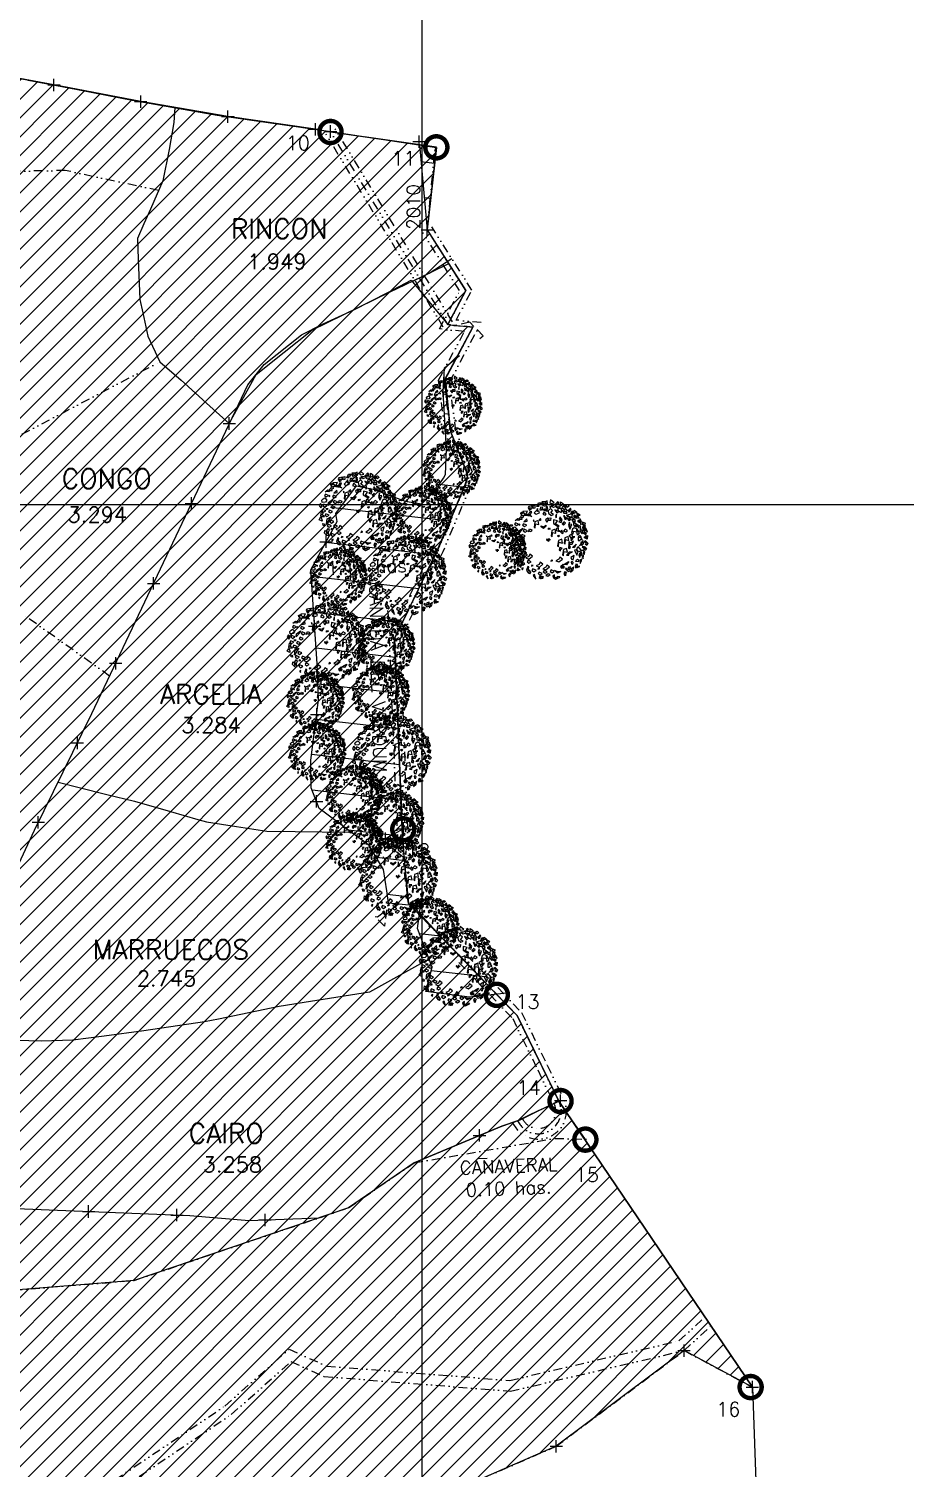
# Model space of a CAD drawing. Extents: x 0 to 28539, y 0 to 9112.
# Drawn here: x 24473 to 24969, y 6131 to 6945 of the extents above; entities that cross this region are included whole.
import ezdxf
from ezdxf.enums import TextEntityAlignment as Align

# ---------------------------------------------------------------- set-up
doc = ezdxf.new("R2010")
doc.units = 0
doc.header["$LTSCALE"] = 10
doc.header["$MEASUREMENT"] = 0
doc.header["$PDMODE"] = 2
doc.header["$PDSIZE"] = 3.5
for name, pattern in [('BORDER', [1.75, 0.5, -0.25, 0.5, -0.25, 0, -0.25]), ('DASHDOT', [1, 0.5, -0.25, 0, -0.25]), ('DASHED', [0.75, 0.5, -0.25]), ('DIVIDE', [1.25, 0.5, -0.25, 0, -0.25, 0, -0.25])]:
    doc.linetypes.add(name, pattern=pattern)
doc.layers.get('0').update_dxf_attribs({"linetype": 'CONTINUOUS'})
for name, color, linetype in [('ARBOL4', 76, 'CONTINUOUS'), ('AREA', 2, 'CONTINUOUS'), ('BRECHA', 2, 'BORDER'), ('CANO', 5, 'DIVIDE'), ('CERCO', 2, 'CONTINUOUS'), ('COORD', 8, 'CONTINUOUS'), ('COORDENADAS', 1, 'CONTINUOUS'), ('DIV-', 5, 'CONTINUOUS'), ('HOJA', 8, 'CONTINUOUS'), ('MOJON', 2, 'CONTINUOUS'), ('MONTE', 2, 'DASHED'), ('PL', 3, 'CONTINUOUS'), ('PUA', 1, 'CONTINUOUS'), ('R', 1, 'CONTINUOUS'), ('r-100', 6, 'CONTINUOUS'), ('R-100B', 6, 'CONTINUOUS'), ('R60', 2, 'CONTINUOUS'), ('RASTROJO', 2, 'DASHDOT')]:
    doc.layers.add(name, color=color, linetype=linetype)
doc.styles.add('ATTR', font='romans.shx', dxfattribs={"width": 0.8, "height": 0.7})
doc.styles.add('SIMPLEX', font='simplex', dxfattribs={"height": 8})

# ---------------------------------------------------------------- blocks, each defined once
blk = doc.blocks.new('DEC1')
for points in [[(-38.104163, 42.886048), (-35.982343, 39.207198), (-33.437553, 39.947208), (-31.223573, 43.364378)], [(-31.801213, 37.372358), (-27.415503, 38.148518), (-25.333863, 42.636518), (-27.944843, 42.431948), (-29.220293, 39.953298)], [(-27.902623, 48.490098), (-28.642653, 45.945318), (-26.266303, 45.915268), (-25.694743, 47.690008)], [(-22.482173, 47.292998), (-22.915303, 48.664658), (-25.556323, 50.836408), (-20.701343, 52.081818), (-20.707443, 47.864548)], [(-17.061733, 46.095918), (-21.688173, 40.867878), (-18.577893, 39.165388), (-13.789101, 40.946228), (-14.889992, 43.454908), (-16.965533, 43.184148)], [(-17.825703, 50.144688), (-15.340965, 55.637398), (-11.893769, 55.475018), (-12.802246, 52.160138), (-14.540878, 53.429518), (-15.347061, 51.420148), (-14.679306, 50.283108)], [(-12.70607, 49.248398), (-13.313744, 45.632738), (-10.937401, 45.602688), (-9.258873, 49.086028)], [(-10.286347, 57.002498), (-6.636353, 53.173978), (-4.977264, 55.300948), (-2.322731, 54.024758), (-2.654549, 58.704078), (-5.640907, 57.002498)], [(-7.299988, 42.539188), (-9.290886, 39.136068), (-5.640907, 37.859878), (-3.981812, 39.136068)], [(-2.654549, 51.047028), (-4.645447, 48.494678), (-3.318176, 45.091538), (-1.990913, 46.793108)], [(2.322716, 47.218508), (-1.327278, 43.815368), (-0.66365, 40.412228), (3.318161, 37.009098), (6.636337, 38.710668), (2.654526, 40.837618), (5.309077, 44.666158)], [(2.096443, 60.253408), (0.995445, 56.151728), (3.318161, 54.875548), (7.299967, 55.726328)], [(2.654526, 51.897798), (6.304517, 49.345458), (10.949967, 51.047028), (8.959067, 52.748598), (6.304517, 51.897798)], [(13.272677, 57.002498), (10.949967, 55.726328), (12.609047, 54.024758), (14.268137, 54.875548)], [(19.245397, 47.643888), (12.277227, 47.218508), (13.272677, 43.815368), (17.918117, 41.688418), (18.913577, 44.240768), (17.254487, 45.516938)], [(16.259037, 52.323198), (16.922667, 53.599378), (16.590857, 57.002498), (20.904477, 54.450148), (17.918117, 51.472418)], [(21.568117, 51.047028), (27.209017, 53.173978), (29.531737, 50.621628), (26.545377, 48.920058), (26.213557, 51.047028), (24.222657, 50.196248), (23.890837, 48.920058)], [(24.554477, 46.793108), (21.568117, 44.666158), (23.227197, 42.964588), (26.877177, 44.240768)], [(25.549927, 37.859878), (32.186277, 39.561448), (34.177167, 43.389968), (33.181717, 35.307528), (29.199917, 34.882128)], [(31.522627, 48.069288), (29.863537, 46.367708), (28.536287, 43.389968), (32.186277, 45.516938)], [(36.831707, 44.240768), (35.836257, 42.539188), (37.163527, 41.263018), (40.481707, 41.688418)], [(-44.561383, 31.831348), (-39.273253, 31.705098), (-39.604093, 34.382268), (-36.824663, 35.356908), (-40.368063, 38.431048), (-41.276543, 35.116178)], [(-42.472623, 24.672728), (-44.131713, 23.396548), (-42.804433, 22.971158)], [(-32.518103, 32.329788), (-36.831723, 28.075868), (-31.854473, 28.926648)], [(-22.563583, 30.628218), (-22.563583, 28.501248), (-21.568133, 29.352038)], [(-12.277245, 32.755178), (-14.599968, 30.628218), (-13.604515, 29.777438), (-11.2818, 30.628218)], [(-5.640907, 20.844198), (-7.963623, 18.291858), (-11.2818, 20.418808), (-11.2818, 22.120378), (-7.963623, 20.844198), (-4.313629, 22.971158)], [(-1.990913, 33.180578), (-4.977264, 30.628218), (-3.318176, 27.225088), (-0.99546, 30.202838)], [(6.636337, 30.628218), (6.304517, 25.523518), (13.272677, 21.269598), (14.931767, 22.120378), (9.290877, 25.098128), (12.277227, 29.352038)], [(10.949967, 39.136068), (9.622697, 36.158308), (10.618147, 33.605958), (10.949967, 36.158308)], [(15.927217, 35.307528), (16.922667, 29.777438), (14.268137, 28.075868), (17.918117, 26.799688), (19.245397, 31.479008)], [(21.568117, 28.075868), (20.240847, 25.098128), (22.231747, 24.247348), (23.890837, 25.948898)], [(23.890837, 30.202838), (21.568117, 37.009098), (25.218107, 32.329788)], [(29.531737, 34.031358), (28.536287, 31.053608), (36.499887, 31.479008), (33.181717, 34.456738)], [(29.863537, 27.650488), (28.536287, 22.971158), (30.527177, 17.441068), (32.186277, 20.418808), (29.863537, 22.120378)], [(35.504437, 27.650488), (36.168077, 22.120378), (39.154437, 21.694998), (40.813507, 23.821948)], [(37.495347, 38.285278), (35.836257, 35.732928), (38.158977, 34.031358), (41.477157, 34.031358), (38.158977, 35.307528)], [(40.813507, 40.412228), (40.481707, 39.136068), (42.804427, 37.434478), (45.458957, 37.859878)], [(44.795317, 26.374298), (42.804427, 28.075868), (42.472607, 29.777438), (43.799877, 31.053608), (46.454417, 29.352038)], [(46.454417, 20.844198), (44.463497, 22.120378), (42.472607, 21.269598), (42.804427, 19.568028), (45.458957, 19.142638)], [(49.772577, 26.799688), (48.445307, 25.098128), (50.436227, 23.396548), (53.754397, 25.523518)], [(-52.427143, -0.850769), (-55.081683, 0.4254), (-56.077133, -5.104706), (-55.081683, -6.380875), (-50.436243, -6.380875), (-51.099873, -5.104706), (-53.754413, -4.253914)], [(-52.427143, 19.568028), (-50.104423, 20.844198), (-46.786243, 17.441068), (-49.108973, 14.888718), (-53.754413, 14.463338), (-54.418043, 17.441068)], [(-48.445333, 5.530108), (-46.786243, 3.828518), (-44.795343, 5.104708)], [(-45.127153, 9.784018), (-44.463523, 14.463338), (-38.490813, 18.717258), (-39.818083, 15.739508)], [(-30.195383, 13.187148), (-28.536293, 17.866458), (-25.218123, 16.164898), (-26.213573, 13.187148), (-27.872663, 14.463338)], [(-0.66365, 1.276169), (-2.322731, 0.4254), (-1.327278, -0.425384), (0, 0)], [(-0.66365, 18.717258), (0.663628, 19.142638), (1.659081, 17.441068), (-0.66365, 16.590288)], [(18.581767, 15.739508), (16.922667, 13.187148), (19.245397, 11.060198), (21.236297, 11.910978), (19.577217, 13.612548)], [(29.531737, 7.231658), (31.854457, 4.679318), (32.186277, 0), (35.504437, 3.403137), (33.513537, 9.784018)], [(40.481707, 17.015668), (43.799877, 11.910978), (41.477157, 8.507848), (41.145337, 11.910978)], [(46.454417, 6.380878), (46.122607, 4.679318), (43.468057, 5.104708), (43.799877, 7.657058)], [(49.440767, 0.4254), (49.772577, -4.679306), (43.799877, -7.231651), (47.449857, -3.828529)], [(48.777127, 16.164898), (48.445307, 12.761768), (50.768037, 11.060198), (52.095307, 13.187148)], [(51.099847, 20.418808), (52.095307, 16.590288), (56.077117, 13.187148), (54.418027, 17.866458)], [(52.095307, 5.955488), (54.086217, 3.403137), (55.745307, 4.679318), (54.418027, 8.082458)], [(-50.768053, -17.015672), (-50.436243, -19.993412), (-52.427143, -19.568022), (-52.758963, -16.590282)], [(-47.449883, -17.015672), (-46.454433, -9.784004), (-41.145353, -6.806266), (-44.131713, -11.06018)], [(30.195357, -3.828529), (28.536287, -5.53009), (29.863537, -6.806266)], [(47.118057, -15.739494), (45.127137, -17.866462), (46.122607, -22.120372), (48.445307, -19.568022)], [(50.436227, -9.784004), (51.099847, -13.187141), (53.754397, -13.187141), (55.413487, -10.634796), (53.090757, -11.06018)], [(-45.458983, -31.478992), (-46.786243, -26.799672), (-44.463523, -23.396552), (-43.468073, -26.374292), (-44.463523, -28.075852)], [(20.572657, -34.456732), (16.922667, -37.859872), (18.249947, -39.986832), (21.236297, -38.285262)], [(24.554477, -39.561442), (23.890837, -40.837612), (27.872647, -44.666142), (34.508987, -42.539172), (32.186277, -40.412222), (27.872647, -41.688402)], [(38.158977, -36.583692), (38.822617, -39.136042), (45.127137, -37.434482)], [(48.113497, -26.799672), (45.127137, -28.501252), (45.458957, -32.755162), (47.118057, -30.202822)], [(-28.204473, -43.389972), (-32.518103, -44.240752), (-30.195383, -47.218492), (-26.545393, -46.367702)], [(-11.2818, -55.300932), (-13.936333, -51.472412), (-10.286347, -51.472412), (-7.963623, -52.323192)], [(9.622697, -56.151712), (6.304517, -54.024762), (8.295417, -52.748592), (8.959067, -53.173982), (12.277227, -53.173982), (12.277227, -51.472412), (15.595407, -51.897802), (14.268137, -54.024762)], [(22.563567, -50.621622), (25.218107, -49.770842), (22.563567, -48.069272)]]:
    blk.add_lwpolyline(points, close=True)
at = {"style": 'ATTR', "width": 0.8, "flags": 1}
blk.add_attdef('ESTCODE', (0, 0), '', height=0.7, dxfattribs=at)
blk = doc.blocks.new('A$C3B855193')
for p, q in [((3.91, 4.03), (4.16, 4.03)), ((4.04, 3.91), (4.04, 4.16))]:
    blk.add_line(p, q)
for points in [[(2.34, 7.24), (2.35, 7.44), (1.97, 7.36), (1.92, 7.26), (2.05, 6.96), (2.11, 7.04), (2.09, 7.23)], [(3.64, 7.8), (3.79, 7.69), (3.66, 7.38), (3.44, 7.46), (3.28, 7.74), (3.45, 7.87)], [(4.24, 7.3), (4.11, 7.38), (4.12, 7.28)], [(4.64, 7.63), (4.78, 7.29), (4.94, 7.39), (5.08, 7.24), (5.17, 7.55), (4.94, 7.51)], [(5.52, 7.52), (5.34, 7.29), (5.46, 7.15), (5.74, 7.1)], [(0.58, 5.96), (0.85, 6.17), (1.13, 6.12), (0.96, 5.97), (0.83, 5.99)], [(1.36, 6.69), (1.18, 6.59), (1.15, 6.73), (1.33, 6.83)], [(1.45, 6.48), (1.94, 6.62), (2.27, 6.36), (1.92, 6.43)], [(2.93, 5.95), (2.59, 5.83), (2.51, 5.27), (2.61, 5.19), (2.65, 5.63), (3, 5.56)], [(2.86, 7.16), (2.8, 7.01), (2.93, 6.92)], [(3.22, 7.07), (3.54, 7.15), (3.97, 6.89), (3.75, 6.89)], [(3.85, 6.21), (4.19, 6.23), (4.17, 5.97), (3.95, 5.96), (3.99, 6.1)], [(5, 6.88), (4.61, 7.04), (4.8, 6.74)], [(5.16, 6.2), (5.03, 6.14), (5.11, 6.1)], [(5.34, 6.97), (5.51, 6.71), (5.85, 6.7), (5.77, 6.87), (5.58, 6.88)], [(6.3, 6.27), (5.84, 6.42), (5.82, 6.18), (6.06, 5.92), (6.19, 6.06), (6.12, 6.19)], [(6.16, 7.03), (5.97, 7.01), (6.04, 6.85), (6.17, 6.87)], [(6.23, 6.65), (6.3, 6.72), (6.37, 6.94), (6.58, 6.67), (6.31, 6.55)], [(6.62, 6.08), (6.37, 6.02), (6.44, 5.87), (6.7, 5.86)], [(6.54, 6.43), (6.95, 6.42), (7.04, 6.2), (6.8, 6.17), (6.84, 6.31), (6.69, 6.31), (6.63, 6.24)], [(7.18, 6.14), (7.04, 5.8), (7.22, 5.75), (7.21, 5.55), (7.5, 5.7), (7.31, 5.84)], [(0.3, 4.54), (0.13, 4.79), (0, 4.56), (0.15, 4.35)], [(0.77, 4.57), (0.46, 4.71), (0.36, 4.56), (0.55, 4.42)], [(0.93, 5.59), (0.62, 5.73), (0.52, 5.58), (0.71, 5.44)], [(1.62, 4.4), (1.31, 4.54), (1.21, 4.4), (1.4, 4.26)], [(1.76, 5.49), (1.44, 5.63), (1.35, 5.48), (1.54, 5.34)], [(1.83, 4.93), (1.51, 5.07), (1.41, 4.93), (1.6, 4.78)], [(4.65, 5.08), (4.31, 4.96), (4.23, 4.4), (4.33, 4.32), (4.37, 4.76), (4.72, 4.68)], [(5, 4.86), (4.78, 4.93), (4.82, 5.2), (4.93, 5.25), (4.94, 5), (5.18, 4.83)], [(5.01, 4.48), (5.07, 4.41), (4.99, 4.3), (4.87, 4.42)], [(5.58, 5.6), (5.38, 5.69), (5.36, 5.61), (5.47, 5.48)], [(5.89, 4.96), (5.65, 5.08), (5.47, 4.88), (5.73, 4.82)], [(6.34, 5.55), (6.07, 5.59), (6.09, 5.32), (6.21, 5.25)], [(6.9, 5.07), (6.58, 5.21), (6.39, 5.07), (6.28, 4.73), (6.48, 4.56), (6.5, 4.87), (6.82, 4.81)], [(7.01, 5.49), (6.79, 5.55), (6.61, 5.37), (6.76, 5.33)], [(7.39, 4), (7.17, 4.44), (6.98, 4.28), (6.98, 3.92), (7.17, 3.93), (7.2, 4.07)], [(7.21, 5.18), (7.15, 4.87), (7.38, 4.62), (7.43, 4.8), (7.31, 4.94)], [(7.72, 5.44), (7.43, 5.4), (7.42, 5.21), (7.58, 4.98)], [(7.61, 4.32), (7.71, 4.31), (7.91, 4.43), (7.87, 4.08), (7.6, 4.19)], [(7.82, 4.64), (7.68, 4.75), (7.62, 4.6), (7.72, 4.52)], [(0, 3.13), (0.17, 3.41), (0.27, 3.17), (0.28, 3)], [(0.67, 4.04), (0.35, 4.18), (0.25, 4.03), (0.44, 3.89)], [(1, 3.6), (0.68, 3.73), (0.58, 3.59), (0.77, 3.45)], [(1.35, 3.97), (1.04, 4.11), (0.94, 3.97), (1.13, 3.83)], [(1.48, 2.94), (1.16, 3.08), (1.06, 2.93), (1.25, 2.79)], [(3.89, 4), (3.8, 4.09), (3.77, 4), (3.83, 3.93)], [(5.3, 4.07), (4.97, 3.95), (4.89, 3.39), (4.99, 3.31), (5.02, 3.75), (5.38, 3.67)], [(5.34, 3.17), (5.13, 3.21), (5.06, 3), (5.17, 2.9), (5.23, 3.05)], [(5.8, 3.14), (5.47, 3.03), (5.39, 2.47), (5.49, 2.38), (5.52, 2.82), (5.88, 2.75)], [(5.96, 4.34), (5.63, 4.22), (5.55, 3.66), (5.65, 3.58), (5.68, 4.02), (6.04, 3.95)], [(6.21, 3.32), (5.98, 3.32), (5.98, 3.17), (6.14, 3.11)], [(6.51, 3.88), (6.19, 3.66), (6.01, 3.79), (6.03, 3.52), (6.36, 3.56)], [(6.62, 4.3), (6.4, 4.3), (6.26, 4.17), (6.43, 4.22)], [(6.41, 3.23), (6.78, 3.56), (6.58, 3.2)], [(6.81, 2.98), (6.59, 2.96), (6.83, 2.46), (6.93, 2.76)], [(6.94, 3.33), (7.23, 2.96), (7.53, 2.94), (6.99, 2.78), (6.85, 3.02)], [(7.48, 3.64), (7.26, 3.77), (7.2, 3.62), (7.38, 3.42)], [(7.75, 3.23), (7.6, 3.29), (7.37, 3.3), (7.61, 3.12)], [(7.67, 3.95), (7.96, 3.65), (7.86, 3.43), (7.67, 3.57), (7.8, 3.65), (7.69, 3.76), (7.6, 3.74)], [(0.52, 1.78), (0.56, 2.05), (0.7, 1.96), (0.69, 1.9), (0.78, 1.69), (0.89, 1.74), (0.95, 1.51), (0.78, 1.54)], [(1.23, 2.53), (0.91, 2.67), (0.81, 2.53), (1, 2.39)], [(1.58, 1.6), (1.26, 1.74), (1.17, 1.6), (1.36, 1.45)], [(1.38, 2.19), (1.23, 2.25), (1.18, 2.13)], [(1.85, 2.48), (1.53, 2.62), (1.43, 2.48), (1.62, 2.34)], [(2.07, 2.54), (1.97, 2.32), (1.68, 2.17), (1.99, 2.05), (2.34, 2.35)], [(2.21, 1.79), (1.9, 1.93), (1.8, 1.79), (1.99, 1.64)], [(3.12, 1.73), (3.02, 1.51), (2.73, 1.36), (3.04, 1.24), (3.39, 1.55)], [(4.41, 1.9), (4.26, 1.96), (4.21, 1.84)], [(5.1, 2.24), (5, 2.03), (4.71, 1.88), (5.02, 1.76), (5.37, 2.06)], [(6.02, 1.81), (5.79, 1.46), (5.51, 1.52), (5.71, 1.63)], [(6.41, 2.78), (6.07, 2.74), (5.78, 2.46), (6.01, 2.44), (6.06, 2.63)], [(6.56, 2.42), (6.23, 2.23), (6.28, 2.03), (6.46, 1.98)], [(6.43, 1.54), (6.46, 1.7), (6.35, 1.8), (6.25, 1.74), (6.29, 1.56)], [(6.9, 1.49), (6.75, 1.53), (6.7, 1.35), (6.93, 1.2)], [(6.74, 1.8), (6.79, 1.97), (6.89, 2.04), (7.01, 1.99), (6.97, 1.77)], [(7.29, 2.59), (7.09, 2.62), (7.04, 2.43), (7.13, 2.22), (7.12, 2.46)], [(7.52, 2.43), (7.43, 2.42), (7.38, 2.22), (7.48, 2.07)], [(7.65, 2.79), (7.52, 2.81), (7.47, 2.69), (7.59, 2.49)], [(1.23, 1.11), (1.35, 0.96), (1.39, 1.18)], [(1.98, 1.28), (1.88, 1.29), (1.75, 0.93), (2.07, 0.57), (2.14, 0.77), (1.94, 1.01)], [(2.43, 1.39), (2.28, 1.44), (2.23, 1.32)], [(2.71, 0.92), (2.39, 1.06), (2.29, 0.91), (2.48, 0.77)], [(2.55, 0.5), (2.4, 0.38), (2.68, 0.03)], [(3.1, 1.09), (2.95, 1.15), (2.9, 1.03)], [(3.33, 0.59), (3.01, 0.73), (2.91, 0.58), (3.1, 0.44)], [(3.44, 0.13), (3.25, 0.27), (2.99, 0.14), (3.2, 0.1)], [(3.79, 1.44), (3.69, 1.22), (3.4, 1.07), (3.71, 0.95), (4.06, 1.26)], [(3.84, 0.76), (3.53, 0.9), (3.43, 0.76), (3.62, 0.62)], [(4.12, 0.5), (3.93, 0.56), (3.68, 0.39), (3.91, 0.31)], [(4.55, 0.82), (4.24, 0.95), (4.14, 0.81), (4.33, 0.67)], [(4.59, 0.45), (4.39, 0.31), (4.46, 0.14), (4.67, 0.11), (4.58, 0.24)], [(5.21, 0.79), (4.89, 0.63), (4.57, 0.94), (4.88, 0.8)], [(5.51, 1.14), (5.39, 1.12), (5.34, 1.3), (5.52, 1.35)], [(5.63, 0.77), (5.53, 0.58), (5.65, 0.5), (5.83, 0.68)], [(6.19, 1.26), (5.97, 1.19), (5.92, 1), (6.1, 0.97)], [(6.53, 1.23), (6.31, 1.06), (6.2, 0.72), (6.46, 0.95)]]:
    blk.add_lwpolyline(points, close=True)
at = {"xscale": 0.06928556762807148, "yscale": 0.06928556762807148, "zscale": 0.06928556762807148}
blk.add_blockref('DEC1', (4.02, 3.89), dxfattribs=at)

msp = doc.modelspace()

# ---------------------------------------------------------------- hatches: boundary and pattern name
at = {"layer": 'COORDENADAS', "true_color": 0xe60000}
h = msp.add_hatch(dxfattribs=at)
h.set_pattern_fill('LINE', color=1, scale=60, angle=45)
h.set_pattern_definition([(45, (4432.5205, 9e-13), (-5.3033009, 5.3033009), [])])
h.paths.add_polyline_path([(23082.714, 6531.279), (23082.517, 6531.478), (23321.603, 6761.996), (23538.902, 7063.063), (23646.071, 7237.819), (23741.136, 7393.853), (23829.56, 7538.989), (23938.814, 7718.312), (23969.43, 7766.817), (24140.919, 8042.891), (24178.698, 8048.731), (24189.838, 8044.085), (24203.977, 8020.356), (24209.128, 8003.794), (24215.24, 7990.137), (24225.033, 7981.418), (24228.981, 7979.206), (24231.826, 7978.275), (24269.187, 7949.657), (24293.866, 7930.753), (24263.417, 7900.027), (24207.04, 7661.556), (24195.537, 7556.013), (24195.508, 7555.727), (24155.663, 7559.685), (24165.325, 7375.548), (24169.18, 7320.778), (24174.304, 7256.827), (24180.471, 7238.92), (24177.684, 7232.516), (24178.889, 7227.554), (24192.868, 7117.528), (24200.035, 7065.937), (24210.321, 7003.164), (24216.311, 6966.138), (24266.921, 6953.947), (24271.413, 6952.824), (24276.509, 6952.447), (24472.964, 6915.747), (24512.129, 6908.254), (24549.174, 6901.391), (24555.914, 6900.162), (24585.957, 6895.079), (24644.045, 6886.665), (24703.855, 6877.711), (24698.709, 6831.162), (24720.504, 6796.818), (24710.357, 6777.569), (24724.482, 6776.082), (24708.206, 6745.58), (24711.971, 6716.636), (24721.452, 6692.891), (24721.215, 6690.371), (24720.353, 6687.342), (24706.47, 6654.382), (24680.187, 6599.963), (24684.927, 6482.974), (24688.02, 6450.188), (24749.535, 6386.906), (24773.168, 6338.367), (24764.769, 6334.465), (24761.469, 6332.933), (24749.834, 6327.36), (24740.889, 6324.348), (24691.262, 6303.589), (24654.164, 6278.145), (24533.057, 6237.084), (24404.181, 6226.791), (24352.306, 6223.506), (24311.359, 6218.426), (24233.948, 6177.31), (24166.288, 6142.623), (24143.61, 6141.075), (24060.468, 6145.349), (24026.299, 6152.13), (23979.053, 6145.476), (23932.157, 6142.983), (23913.317, 6146.831), (23876.508, 6132.855), (23880.595, 6158.356), (23872.418, 6188.459), (23854.375, 6207.066), (23766.5, 6222.461), (23750.444, 6235.273), (23722.209, 6247.539), (23531.789, 6145.089), (23501.013, 6208.979), (23512.005, 6264.907), (23509.512, 6280.25), (23500.965, 6312.995), (23465.289, 6328.243), (23433.732, 6337.384), (23322.802, 6341.458), (23297.724, 6330.149), (23283.099, 6315.569), (23267.408, 6275.766), (23227.915, 6248.391), (23216.182, 6242.583), (23209.242, 6239.148), (23192.991, 6231.104), (23166.121, 6235.723), (23148.873, 6268.54), (23146.723, 6308.894), (23147.576, 6333.859), (23144.71, 6337.811), (23149.539, 6421.826), (23143.651, 6459.878), (23136.968, 6476.215), (23104.191, 6502.542), (23082.714, 6531.279), (23082.52, 6531.481)])
at = {"layer": 'COORDENADAS', "true_color": 0xff962e}
h = msp.add_hatch(dxfattribs=at)
h.set_pattern_fill('LINE', color=30, scale=60, angle=45)
h.set_pattern_definition([(45, (2299.249, 0), (-5.3033009, 5.3033009), [])])
h.paths.add_polyline_path([(23913.317, 6146.831), (23876.508, 6132.855), (23874.197, 6118.433), (23964.858, 6004.627), (24006.289, 6016.598), (24082.499, 6014.787), (24129, 6024.092), (24155.049, 6039.538), (24185.285, 6050.895), (24259.068, 6061.808), (24324.004, 6041.597), (24350.179, 6044.14), (24349.675, 6055.159), (24414.255, 6068.174), (24521.876, 6068.445), (24571.083, 6076.567), (24590.456, 6089.783), (24730.55, 6125.542), (24771.638, 6143.328), (24843.932, 6197.459), (24882.555, 6176.791), (24773.168, 6338.367), (24749.834, 6327.36), (24740.889, 6324.348), (24691.262, 6303.589), (24654.164, 6278.145), (24533.057, 6237.084), (24352.306, 6223.506), (24311.359, 6218.426), (24166.288, 6142.623), (24143.61, 6141.075), (24060.468, 6145.349), (24026.299, 6152.13), (23979.053, 6145.476), (23932.157, 6142.983)])

# ---------------------------------------------------------------- linework, layer by layer
at = {"layer": 'AREA'}
for p in [(24644.045, 6886.665), (24698.709, 6831.162), (24685.19, 6492.453), (24843.932, 6197.459), (24882.555, 6176.791), (24771.638, 6143.328)]:
    msp.add_point(p, dxfattribs=at)
at = {"layer": 'BRECHA', "color": 2}
msp.add_lwpolyline([(24730.401, 6771.17), (24722.744, 6778.876), (24713.747, 6776.788)], dxfattribs=at)
at = {"layer": 'BRECHA'}
msp.add_lwpolyline([(24713.747, 6776.788), (24710.357, 6777.569)], dxfattribs=at)
at = {"layer": 'CANO'}
for points in [[(24707.793, 6776.01), (24641.481, 6885.106)], [(24710.357, 6777.569), (24644.045, 6886.665)], [(24712.92, 6779.127), (24646.608, 6888.223)], [(24698.709, 6831.162), (24702.991, 6875.456), (24703.793, 6877.733)], [(24718.666, 6691.778), (24709.044, 6715.874), (24705.107, 6746.145), (24719.738, 6773.564), (24705.637, 6775.049), (24717.039, 6796.678), (24696.176, 6829.554)], [(24721.452, 6692.891), (24711.971, 6716.636), (24708.206, 6745.58), (24724.482, 6776.082), (24710.357, 6777.569), (24720.504, 6796.818), (24698.709, 6831.162)], [(24724.238, 6694.003), (24714.897, 6717.397), (24711.304, 6745.014), (24729.225, 6778.599), (24715.076, 6780.088), (24723.968, 6796.957), (24701.242, 6832.769)], [(24717.642, 6688.633), (24702.002, 6651.503), (24677.158, 6600.598), (24682.408, 6471.033)], [(24720.407, 6687.469), (24704.735, 6650.262), (24680.187, 6599.963), (24685.406, 6471.155)], [(24723.171, 6686.304), (24707.467, 6649.021), (24683.215, 6599.328), (24688.403, 6471.276)], [(24718.789, 6418.973), (24688.02, 6450.188), (24685.406, 6471.155)], [(24720.954, 6421.049), (24752.026, 6388.642), (24766.569, 6358.738), (24775.864, 6339.682)], [(24716.623, 6416.896), (24747.043, 6385.17), (24761.174, 6356.11), (24770.472, 6337.051)], [(24718.789, 6418.973), (24749.535, 6386.906), (24763.871, 6357.424), (24773.168, 6338.367)]]:
    msp.add_lwpolyline(points, dxfattribs=at)
at = {"layer": 'CANO', "color": 152, "true_color": 0x2a7dc6}
for points in [[(24546.782, 6853.38), (24494.011, 6864.617), (24431.394, 6863.618), (24389.099, 6845.117)], [(24447.031, 6703.674), (24547.479, 6756.475)], [(24519.123, 6578.823), (24471.518, 6612.625)], [(23923.135, 6133.903), (23979.021, 6142.643), (24034.149, 6148.514), (24079.281, 6135.666), (24162.173, 6141.697), (24198.654, 6134.988), (24223.177, 6133.788), (24263.959, 6115.882), (24350.83, 6061.5), (24411.789, 6073.785), (24442.328, 6096.013), (24502.05, 6114.522), (24522.326, 6124.459), (24584.258, 6166.075), (24620.565, 6198.275), (24641.838, 6188.692), (24745.368, 6180.569), (24841.037, 6202.931), (24855.719, 6216.43)], [(23924.509, 6128.057), (23979.802, 6136.705), (24033.628, 6142.437), (24078.66, 6129.617), (24161.844, 6135.67), (24197.963, 6129.027), (24221.781, 6127.862), (24261.152, 6110.575), (24349.675, 6055.159), (24414.255, 6068.174), (24445.049, 6090.588), (24504.268, 6108.941), (24525.328, 6119.262), (24587.931, 6161.329), (24621.639, 6191.224), (24640.33, 6182.804), (24745.826, 6174.527), (24843.932, 6197.459), (24859.114, 6211.416)]]:
    msp.add_lwpolyline(points, dxfattribs=at)
at = {"layer": 'CANO'}
for radius in [15.9, 12.9, 9.9]:
    msp.add_arc((24761.469, 6332.933), radius, 205.594759, 24.913332, dxfattribs=at)
at = {"layer": 'CERCO'}
for p, q in [((24751.254, 6327.838), (24761.469, 6332.933)), ((24761.469, 6332.933), (24773.987, 6338.747)), ((24691.262, 6303.589), (24740.889, 6324.348)), ((24740.889, 6324.348), (24751.254, 6327.838)), ((24882.555, 6176.791), (24885.253, 6105.833))]:
    msp.add_line(p, q, dxfattribs=at)
for points in [[(24216.408, 6966.017), (24271.413, 6952.824), (24276.509, 6952.447), (24284.633, 6950.504), (24305.56, 6946.408), (24346.433, 6939.038), (24445.792, 6920.774), (24479.672, 6914.507), (24531.945, 6904.366), (24579.884, 6895.959), (24644.279, 6886.631)], [(24662.988, 6883.921), (24703.886, 6877.996)], [(24694.286, 6879.097), (24698.709, 6831.162)], [(24700.94, 6807.122), (24710.918, 6811.991)], [(24690.235, 6801.899), (24694.348, 6803.906)], [(24224.769, 6377.539), (24250.104, 6395.905), (24268.63, 6399.902), (24324.043, 6412.052), (24330.471, 6413.584), (24361.245, 6418.608), (24406.292, 6424.726), (24438.74, 6434.922), (24453.8, 6443.048), (24476.629, 6491.752), (24509.061, 6557.596), (24597.195, 6743.522), (24606.569, 6754.855), (24627.7, 6771.639), (24639.946, 6777.847), (24657.123, 6785.917), (24676.471, 6795.682), (24689.572, 6802.702), (24710.357, 6777.569)], [(24728.501, 6769.606), (24730.401, 6771.17)], [(24745.483, 6399.654), (24722.586, 6397.175), (24697.831, 6400.441), (24701.548, 6414.181), (24693.237, 6436.003), (24695.478, 6453.052), (24690.449, 6449.067), (24676.782, 6450.373), (24675.835, 6457.458), (24674.029, 6469.426), (24665.896, 6482.944), (24637.685, 6503.888), (24632.989, 6515.646), (24632.876, 6531.158), (24637.269, 6565.368), (24636.461, 6585.707), (24632.874, 6638.887), (24647.761, 6666.222), (24647.022, 6670.679), (24658.696, 6686.341), (24668.15, 6684.473), (24686.215, 6677.762), (24695.474, 6676.118), (24705.923, 6687.605), (24707.903, 6690.618), (24708.949, 6692.7), (24709.532, 6707.018), (24707.623, 6739.342), (24708.438, 6753.092), (24716.948, 6760.096)], [(24685.223, 6492.393), (24673.208, 6485.853)], [(24882.555, 6176.791), (24773.168, 6338.367)], [(24278.299, 6238.988), (24328.489, 6237.489), (24342.425, 6253.61), (24389.01, 6265.769), (24388.007, 6276.109), (24400.718, 6280.337), (24564.464, 6273.81), (24598.029, 6270.912), (24637.675, 6272.554)]]:
    msp.add_lwpolyline(points, dxfattribs=at)
at = {"layer": 'COORD'}
for p, q in [((24695.703, 9011.951), (24695.703, 5554.586)), ((22908.88, 6675.738), (28539.086, 6675.738))]:
    msp.add_line(p, q, dxfattribs=at)
at = {"layer": 'DIV-'}
for points in [[(24555.914, 6900.162), (24555.35, 6891.681), (24552.793, 6876.566), (24549.139, 6858.817), (24542.164, 6842.728), (24538.51, 6834.434), (24534.856, 6826.141), (24535.181, 6814.418), (24536.185, 6791.639), (24537.837, 6784.098), (24540.736, 6770.862), (24547.479, 6756.475), (24559.629, 6746.058), (24575.806, 6731.383), (24586.789, 6721.571), (24601.882, 6749.188), (24617.852, 6761.965), (24633.401, 6774.405), (24677.751, 6796.101), (24699.821, 6806.648), (24712.605, 6814.863)], [(24489.984, 6518.866), (24501.895, 6515.868), (24517.55, 6511.919), (24533.205, 6507.971), (24553.538, 6502.183), (24569.077, 6497.758), (24573.87, 6496.394), (24590.913, 6493.775), (24607.955, 6491.157), (24624.063, 6490.981), (24654.382, 6490.474)], [(24700.06, 6418.896), (24666.015, 6400.006), (24632.656, 6394.753), (24614.969, 6391.968), (24597.807, 6388.351), (24580.645, 6384.734), (24572.826, 6383.327), (24538.49, 6378.312), (24516.113, 6375.298), (24498.391, 6372.908), (24480.571, 6372.334), (24459.186, 6373.023), (24448.494, 6373.367), (24439.102, 6372.727), (24429.71, 6372.088)]]:
    msp.add_lwpolyline(points, dxfattribs=at)
at = {"layer": 'HOJA'}
for points in [[(24472.964, 6915.747), (24512.129, 6908.254), (24549.174, 6901.391), (24555.914, 6900.162), (24585.957, 6895.079), (24644.045, 6886.665), (24703.855, 6877.711), (24698.709, 6831.162), (24720.504, 6796.818), (24710.357, 6777.569), (24724.482, 6776.082), (24708.206, 6745.58), (24711.971, 6716.636), (24721.452, 6692.891), (24721.215, 6690.371), (24720.353, 6687.342), (24706.47, 6654.382), (24680.187, 6599.963), (24684.927, 6482.974), (24688.02, 6450.188), (24749.535, 6386.906), (24773.168, 6338.367), (24764.769, 6334.465), (24761.469, 6332.933), (24749.834, 6327.36), (24740.889, 6324.348), (24691.262, 6303.589), (24654.164, 6278.145), (24533.057, 6237.084), (24404.181, 6226.791)], [(24472.964, 6915.747), (24512.129, 6908.254), (24549.174, 6901.391), (24555.914, 6900.162), (24585.957, 6895.079), (24644.045, 6886.665), (24703.855, 6877.711), (24698.709, 6831.162), (24720.504, 6796.818), (24710.357, 6777.569), (24724.482, 6776.082), (24708.206, 6745.58), (24711.971, 6716.636), (24721.452, 6692.891), (24721.215, 6690.371), (24720.353, 6687.342), (24706.47, 6654.382), (24680.187, 6599.963), (24684.927, 6482.974), (24688.02, 6450.188), (24749.535, 6386.906), (24773.168, 6338.367), (24882.555, 6176.791), (24843.932, 6197.459), (24771.638, 6143.328), (24730.55, 6125.542)]]:
    msp.add_lwpolyline(points, dxfattribs=at)
at = {"layer": 'MOJON', "const_width": 2.5}
for points in [[(24644.013, 6880.129, 1), (24644.013, 6892.629, 1)], [(24703.855, 6871.461, 1), (24703.855, 6883.961, 1)], [(24685.159, 6485.918, 1), (24685.159, 6498.418, 1)], [(24738.049, 6392.317, 1), (24738.049, 6404.817, 1)], [(24774.09, 6332.274, 1), (24774.09, 6344.774, 1)], [(24788.124, 6310.468, 1), (24788.124, 6322.968, 1)], [(24881.575, 6170.581, 1), (24881.575, 6183.081, 1)]]:
    msp.add_lwpolyline(points, format="xyb", close=True, dxfattribs=at)
at = {"layer": 'MONTE'}
msp.add_lwpolyline([(24685.201, 6476.214), (24677.295, 6482.614), (24673.208, 6485.853)], dxfattribs=at)
msp.add_lwpolyline([(24669.194, 6442.788), (24670.656, 6442.648), (24675.685, 6446.633), (24674.475, 6437.43)], close=True, dxfattribs=at)
at = {"layer": 'PL'}
msp.add_lwpolyline([(24788.124, 6316.718), (24773.168, 6338.367), (24768.52, 6347.895), (24759.027, 6367.4), (24749.535, 6386.906), (24738.049, 6398.567), (24728.274, 6409.079), (24706.192, 6431.752), (24690.449, 6449.067), (24688.02, 6450.188), (24687.541, 6454.03), (24684.56, 6492.032), (24680.187, 6599.963), (24703.214, 6647.146), (24719.588, 6685.526), (24721.215, 6690.371), (24721.452, 6692.891), (24711.971, 6716.636), (24709.036, 6747.136), (24724.482, 6776.082), (24713.747, 6776.788), (24710.357, 6777.569), (24720.504, 6796.818), (24700.29, 6828.67), (24698.709, 6831.162), (24700.732, 6848.751), (24703.855, 6877.711), (24644.013, 6886.379), (24635.44, 6887.911), (24585.957, 6895.079), (24536.68, 6903.535), (24487.579, 6912.973), (24437.892, 6922.206)], dxfattribs=at)
at = {"layer": 'PUA'}
for p in [(24487.579, 6912.973), (24536.68, 6903.535), (24585.957, 6895.079), (24635.44, 6887.911), (24694.115, 6880.95), (24586.789, 6721.571), (24565.372, 6676.39), (24641.488, 6654.704), (24543.955, 6631.209), (24635.026, 6606.97), (24522.538, 6586.028), (24636.207, 6557.102), (24500.871, 6540.968), (24636.078, 6507.91), (24478.777, 6496.114), (24675.07, 6486.867), (24774.121, 6338.809), (24728.252, 6319.062), (24507.181, 6276.093), (24557.142, 6274.101), (24607.003, 6271.283)]:
    msp.add_point(p, dxfattribs=at)
at = {"layer": 'R'}
for p, q in [((24702.877, 6868.636), (24695.17, 6869.523)), ((24700.734, 6848.751), (24697.047, 6849.175)), ((24709.036, 6747.136), (24708.091, 6747.244)), ((24710.995, 6726.778), (24708.347, 6727.083)), ((24716.199, 6706.048), (24709.523, 6706.816)), ((24721.594, 6685.295), (24705.505, 6687.146)), ((24711.5, 6666.324), (24643.991, 6674.092)), ((24703.944, 6647.062), (24641.254, 6654.275)), ((24693.911, 6628.084), (24633.131, 6635.078)), ((24684.608, 6609.023), (24634.499, 6614.788)), ((24680.617, 6589.35), (24635.868, 6594.499)), ((24681.436, 6569.124), (24636.916, 6574.246)), ((24682.256, 6548.897), (24635.839, 6554.238)), ((24683.075, 6528.671), (24633.292, 6534.399)), ((24683.895, 6508.445), (24633.551, 6514.238)), ((24678.803, 6488.899), (24654.036, 6491.749)), ((24687.772, 6474.136), (24669.962, 6476.185)), ((24687.541, 6454.03), (24676.117, 6455.345)), ((24706.192, 6431.752), (24694.336, 6433.116)), ((24731.429, 6408.716), (24701.016, 6412.216))]:
    msp.add_line(p, q, dxfattribs=at)
at = {"layer": 'R60'}
for p, q in [((24676.287, 6615.872), (24677.027, 6610.097)), ((24727.485, 6306.085), (24732.624, 6306.255))]:
    msp.add_line(p, q, dxfattribs=at)
at = {"layer": 'RASTROJO'}
for points in [[(24533.057, 6237.084), (24654.164, 6278.145), (24691.262, 6303.589), (24770.983, 6317.415), (24790.054, 6316.871)], [(24311.359, 6218.426), (24352.306, 6223.506), (24404.181, 6226.791), (24533.057, 6237.084)], [(24771.638, 6143.328), (24843.932, 6197.459), (24881.777, 6177.208)], [(24521.876, 6068.445), (24571.083, 6076.567), (24590.456, 6089.783), (24730.55, 6125.542), (24771.638, 6143.328)]]:
    msp.add_lwpolyline(points, dxfattribs=at)

# ---------------------------------------------------------------- block references
at = {"layer": 'ARBOL4'}
for p, xscale, yscale, zscale in [((24697.21, 6715.385), 4.078627498245623, 4.078627498245623, 4.078627498245623), ((24696.211, 6679.473), 4.078627498245623, 4.078627498245623, 4.078627498245623), ((24637.659, 6649.68), 5.585038350211107, 5.585038350211107, 5.585038350211107), ((24680.23, 6653.536), 4.078627498245623, 4.078627498245623, 4.078627498245623), ((24745.123, 6633.456), 5.585038350211107, 5.585038350211107, 5.585038350211107), ((24722.181, 6633.585), 4.078627498245623, 4.078627498245623, 4.078627498245623), ((24665.149, 6613.488), 5.585038350211107, 5.585038350211107, 5.585038350211107), ((24632.285, 6618.622), 4.078627498245623, 4.078627498245623, 4.078627498245623), ((24619.54, 6575.424), 5.585038350211107, 5.585038350211107, 5.585038350211107), ((24659.254, 6579.717), 4.078627498245623, 4.078627498245623, 4.078627498245623), ((24656.258, 6552.782), 4.078627498245623, 4.078627498245623, 4.078627498245623), ((24619.301, 6548.792), 4.078627498245623, 4.078627498245623, 4.078627498245623), ((24620.299, 6519.863), 4.078627498245623, 4.078627498245623, 4.078627498245623), ((24656.402, 6512.401), 5.585038350211107, 5.585038350211107, 5.585038350211107), ((24641.275, 6495.921), 4.078627498245623, 4.078627498245623, 4.078627498245623), ((24664.248, 6480.958), 4.078627498245623, 4.078627498245623, 4.078627498245623), ((24641.275, 6468.987), 4.078627498245623, 4.078627498245623, 4.078627498245623), ((24660.088, 6443.104), 5.585038350211107, 5.585038350211107, 5.585038350211107), ((24684.225, 6421.104), 4.078627498245623, 4.078627498245623, 4.078627498245623), ((24694.049, 6392.229), 5.585038350211107, 5.585038350211107, 5.585038350211107)]:
    msp.add_blockref('A$C3B855193', p, dxfattribs=dict(at, xscale=xscale, yscale=yscale, zscale=zscale))

# ---------------------------------------------------------------- texts
at = {"layer": 'AREA', "style": 'SIMPLEX'}
msp.add_text('2010', height=7.5, rotation=90, dxfattribs=at).set_placement((24694.72, 6831.162))
at = {"layer": 'r-100', "style": 'SIMPLEX'}
for s, p in [('RINCON', (24614.943, 6826.225)), ('CONGO', (24517.517, 6684.922)), ('ARGELIA', (24576.294, 6563.05)), ('MARRUECOS', (24553.661, 6418.663)), ('CAIRO', (24585.052, 6314.791))]:
    msp.add_text(s, height=11, dxfattribs=at).set_placement(p, align=Align.CENTER)
at = {"layer": 'R-100B', "style": 'SIMPLEX'}
for s, p in [('1.949', (24613.672, 6808.765)), ('3.294', (24512.219, 6665.673)), ('3.284', (24576.456, 6546.709)), ('2.745', (24551.297, 6403.388)), ('3.258', (24588.57, 6298.225))]:
    msp.add_text(s, height=8.7262, dxfattribs=at).set_placement(p, align=Align.CENTER)
at = {"layer": 'R60', "style": 'SIMPLEX'}
for s, p in [('10', (24625.532, 6876.171)), ('11', (24685.374, 6867.503)), ('12', (24693.536, 6476.219)), ('13', (24755.406, 6390.686)), ('14', (24756.063, 6342.109)), ('15', (24788.907, 6292.867)), ('16', (24868.92, 6160.273))]:
    msp.add_text(s, height=8, dxfattribs=at).set_placement(p, align=Align.CENTER)
for s, p in [('1.17 has.', (24666.202, 6636.767)), ('CANAVERAL', (24744.84, 6298.045)), ('0.10 has.', (24744.84, 6285.412))]:
    msp.add_text(s, height=7.504, rotation=2.313288, dxfattribs=at).set_placement(p, align=Align.CENTER)
msp.add_text('CANADA DEL VERDUM', height=7.5075, rotation=271.27206, dxfattribs=at).set_placement((24665.935, 6630.875))

doc.saveas('drawing.dxf')
